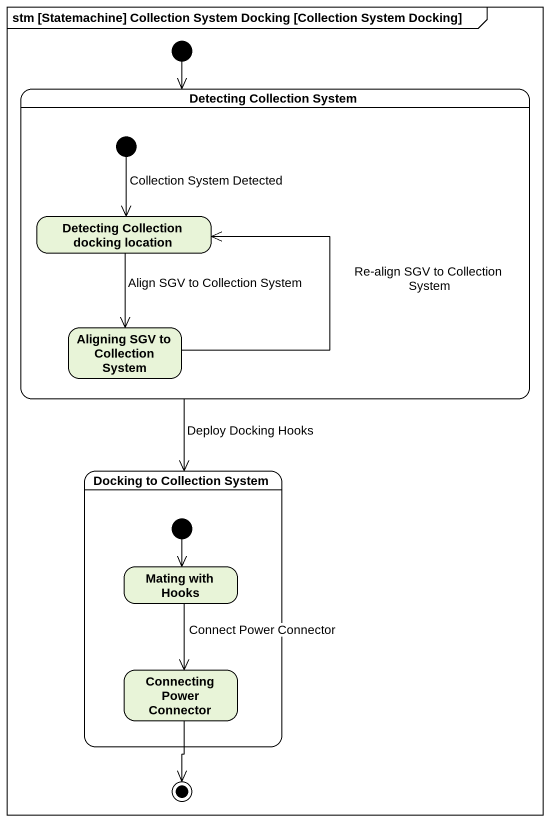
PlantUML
@startuml
mainframe stm [Statemachine] Collection System Docking [Collection System Docking]
hide empty description
state "Detecting Collection System" as Detecting_Collection_System {
  state "Detecting Collection docking location" as Detecting_Collection
  state "Aligning SGV to Collection System" as Aligning_SGV_to_Collection
  [*] --> Detecting_Collection : Collection System Detected
}
state "Docking to Collection System" as Docking_to_Collection_System {
  state "Mating with Hooks" as Mating_with_Hooks
  state "Connecting Power Connector" as Connecting_Power_Connector
  [*] --> Mating_with_Hooks
}
state final1 <<end>>
[*] --> Detecting_Collection_System
Detecting_Collection_System --> Docking_to_Collection_System : Deploy Docking Hooks
Detecting_Collection --> Aligning_SGV_to_Collection : Align SGV to Collection System
Aligning_SGV_to_Collection -up-> Detecting_Collection : Re-align SGV to Collection System
Mating_with_Hooks --> Connecting_Power_Connector : Connect Power Connector
Connecting_Power_Connector --> final1
@enduml
